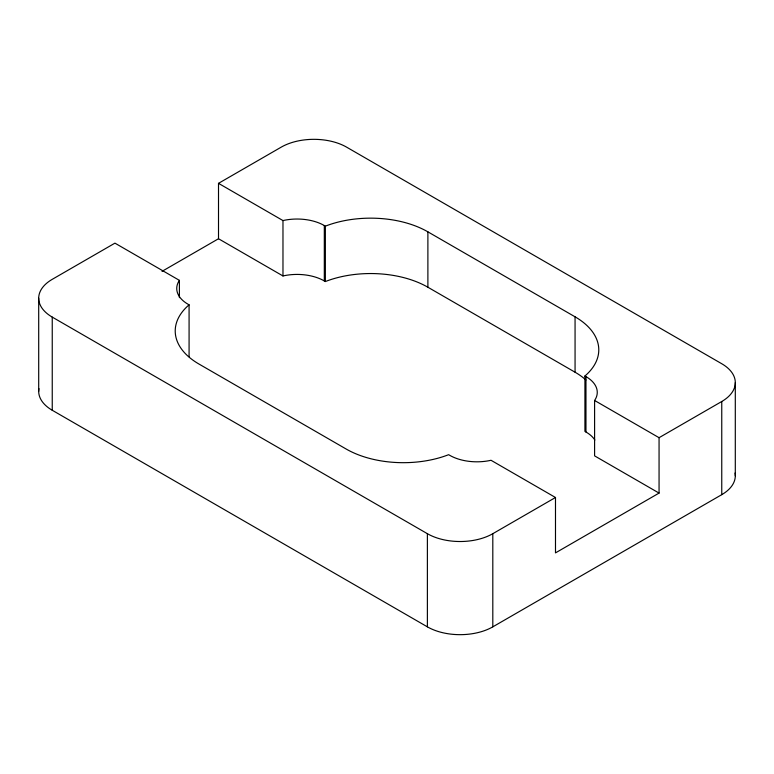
<?xml version="1.0" encoding="UTF-8"?>
<svg xmlns="http://www.w3.org/2000/svg" width="774" height="774" viewBox="0 0 774 774"><rect width="100%" height="100%" fill="white"/><g stroke="black" fill="none" stroke-linecap="round" stroke-linejoin="round"><path stroke-width="1.16" d="M38.7 298.222L38.7 391.383M735.3 475.778L735.3 382.617M585.918 379.986A80.951 46.73 0 0 0 575.063 372.207L427.887 287.231A80.951 46.73 0 0 0 325.361 281.543L324.316 280.943A38.545 22.253 0 0 0 282.974 275.96L218.51 238.74L218.51 183.341L281.194 147.157A46.256 26.703 0 0 1 346.617 147.157L721.755 363.741A46.256 26.703 0 0 1 721.755 401.503L721.755 494.663L492.806 626.843A46.256 26.703 0 0 1 427.383 626.843L52.245 410.259A46.256 26.703 0 0 1 38.952 388.616M162.018 271.355L218.51 238.74M555.49 497.498L491.026 460.278A38.545 22.253 0 0 1 449.684 455.296L448.639 454.686A80.951 46.73 0 0 1 346.113 448.997L198.937 364.022A80.951 46.73 0 0 1 189.079 304.83L188.034 304.23A38.545 22.253 0 0 1 179.404 280.362L114.939 243.142L52.245 279.337A46.256 26.703 0 0 0 52.245 317.098L427.383 533.692A46.256 26.703 0 0 0 492.806 533.692L555.49 497.498L555.49 552.888L659.061 493.086L659.061 437.697L594.596 400.477A38.545 22.253 0 0 0 585.966 376.609L584.921 376.009A80.951 46.73 0 0 0 575.063 316.818L427.887 231.842A80.951 46.73 0 0 0 325.361 226.153L324.316 225.544A38.545 22.253 0 0 0 282.974 220.571L218.51 183.341M659.061 437.697L721.755 401.503M594.858 440.019A38.545 22.253 0 0 0 585.966 432.008L584.921 431.399L584.921 376.009M659.061 493.086L594.596 455.867L594.596 400.477M585.966 376.609L585.966 432.008M575.063 316.818L575.063 372.207M492.806 533.692L492.806 626.843M427.887 231.842L427.887 287.231M427.383 533.692L427.383 626.843M325.361 226.153L325.361 281.543M324.316 225.544L324.316 280.943M282.974 220.571L282.974 275.96M189.079 304.83L189.079 356.766M179.404 280.362L179.404 297.671M52.245 317.098L52.245 410.259M735.048 473.02A46.256 26.703 0 0 1 721.755 494.663"/></g></svg>
